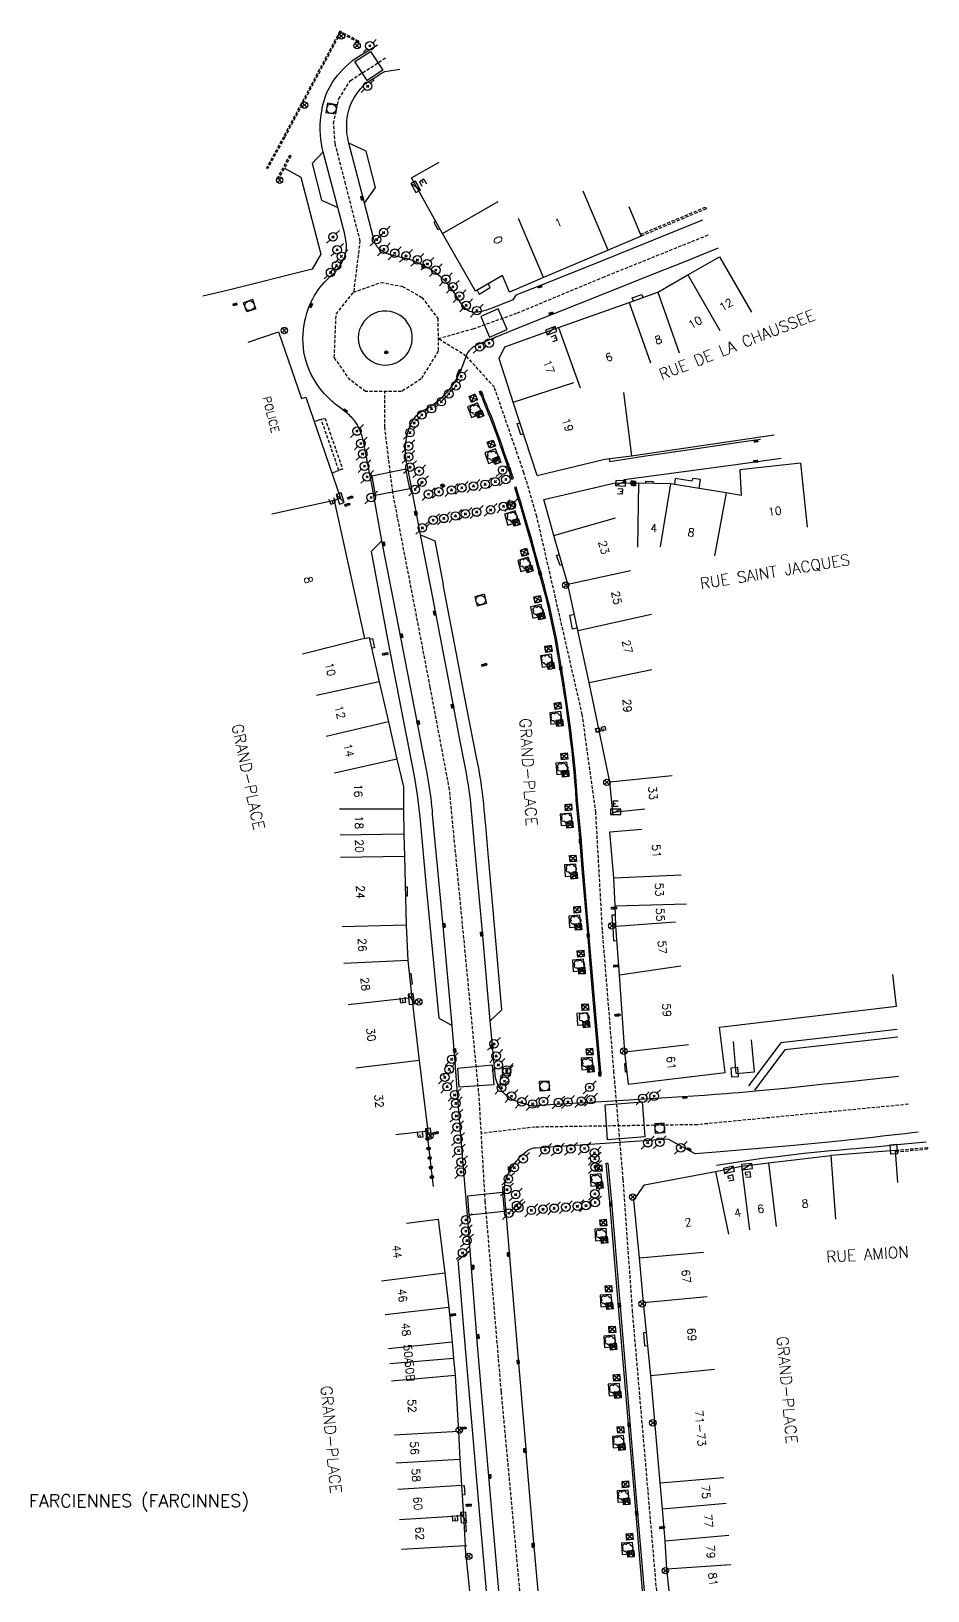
# Model space of a CAD drawing. Header units: millimetres. Extents: x 163014 to 164000, y 124000 to 125000.
# Drawn here: x 163014.4 to 163154.5, y 124000 to 124243.6 of the extents above; entities that cross this region are included whole.
import ezdxf
from ezdxf.enums import TextEntityAlignment as Align

# ---------------------------------------------------------------- set-up
doc = ezdxf.new("R2010")
doc.units = ezdxf.units.MM
doc.linetypes.add('DASHED', pattern=[0.75, 0.5, -0.25])
doc.layers.get('0').update_dxf_attribs({"linetype": 'CONTINUOUS'})
for name, color, linetype in [('W0001', 6, 'DASHED'), ('W0006', 2, 'CONTINUOUS'), ('W0008', 7, 'CONTINUOUS'), ('W0014', 7, 'CONTINUOUS'), ('W0015', 2, 'CONTINUOUS'), ('W0020', 2, 'CONTINUOUS'), ('W0100', 7, 'CONTINUOUS'), ('W0103', 1, 'CONTINUOUS'), ('W0105', 7, 'CONTINUOUS'), ('W0112', 1, 'DASHED'), ('W0300', 7, 'CONTINUOUS'), ('W0322', 7, 'CONTINUOUS'), ('W0400', 7, 'CONTINUOUS'), ('W0412', 7, 'CONTINUOUS'), ('W0420', 7, 'CONTINUOUS'), ('W0424', 7, 'CONTINUOUS'), ('W0425', 7, 'CONTINUOUS'), ('W0430', 7, 'CONTINUOUS'), ('W0432', 7, 'CONTINUOUS'), ('W0439', 7, 'CONTINUOUS'), ('W0469', 7, 'CONTINUOUS'), ('W0473', 7, 'CONTINUOUS'), ('W0492', 7, 'CONTINUOUS'), ('W0856', 7, 'CONTINUOUS'), ('W0980', 7, 'CONTINUOUS'), ('W0989', 7, 'CONTINUOUS'), ('W0991', 7, 'CONTINUOUS'), ('W1102', 7, 'CONTINUOUS'), ('W1471', 7, 'CONTINUOUS')]:
    doc.layers.add(name, color=color, linetype=linetype)
doc.styles.get("Standard").update_dxf_attribs({"font": 'romans.shx', "width": 0.85})

# ---------------------------------------------------------------- blocks, each defined once
blk = doc.blocks.new('T400')
for p, q in [((-0.15, 0.3), (0.15, 0.3)), ((-0.15, -0.25), (-0.15, 0.3)), ((-0.15, 0.15), (0.15, 0.15)), ((-0.15, 0), (0.15, 0)), ((0.15, 0.3), (0.15, -0.25)), ((-0.15, -0.15), (0.15, -0.15)), ((-0.15, -0.25), (-0.15, -0.3)), ((-0.15, -0.3), (0.15, -0.3)), ((0.15, -0.3), (0.15, -0.25))]:
    blk.add_line(p, q)
blk = doc.blocks.new('T300')
for p, q in [((-0.8, 0.51), (-0.86, 0.34)), ((-0.86, 0.34), (-0.86, 0.17)), ((-0.86, 0.17), (-0.74, 0.06)), ((-0.69, 0.63), (-0.8, 0.51)), ((-0.8, -0.06), (-0.74, 0.06)), ((-0.74, 0.06), (-0.69, 0.11)), ((-0.57, 0.69), (-0.69, 0.63)), ((-0.46, 0.69), (-0.57, 0.69)), ((-0.29, 0.63), (-0.46, 0.69)), ((-0.29, 0.63), (-0.17, 0.74)), ((-0.23, 0.57), (-0.29, 0.63)), ((-0.17, 0.74), (-0.06, 0.8)), ((-0.06, 0.8), (0.06, 0.8)), ((0.06, 0.8), (0.23, 0.74)), ((0.23, 0.74), (0.34, 0.63)), ((0.34, 0.63), (0.4, 0.51)), ((0.46, 0.46), (0.34, 0.46)), ((0.4, 0.51), (0.4, 0.46)), ((0.57, 0.4), (0.46, 0.46)), ((0.57, 0.4), (0.69, 0.29)), ((0.69, 0.29), (0.74, 0.17)), ((0.74, 0.06), (0.69, -0.17)), ((0.74, 0.17), (0.74, 0.06)), ((-0.8, -0.17), (-0.8, -0.06)), ((-0.8, -0.23), (-0.8, -0.17)), ((-0.74, -0.34), (-0.8, -0.23)), ((-0.69, -0.4), (-0.74, -0.34)), ((-0.51, -0.46), (-0.69, -0.4)), ((-0.4, -0.46), (-0.51, -0.46)), ((-0.4, -0.46), (-0.34, -0.46)), ((-0.34, -0.46), (-0.34, -0.4)), ((-0.34, -0.51), (-0.34, -0.46)), ((-0.29, -0.63), (-0.34, -0.51)), ((-0.17, -0.74), (-0.29, -0.63)), ((-0.06, -0.8), (-0.17, -0.74)), ((0.06, -0.8), (-0.06, -0.8)), ((0.17, -0.74), (0.06, -0.8)), ((0.23, -0.69), (0.17, -0.74)), ((0.29, -0.46), (0.23, -0.46)), ((0.29, -0.63), (0.23, -0.69)), ((0.46, -0.4), (0.29, -0.46)), ((0.34, -0.51), (0.29, -0.63)), ((0.34, -0.51), (0.34, -0.46)), ((0.57, -0.34), (0.46, -0.4)), ((0.63, -0.29), (0.57, -0.34)), ((0.69, -0.17), (0.63, -0.29))]:
    blk.add_line(p, q)
blk = doc.blocks.new('T473')
for p, q in [((-0.166667, 0.166667), (0.166667, -0.166667)), ((-0.166667, -0.166667), (0.166667, 0.166667)), ((0.500001, 0.500001), (1.000002, 1.000002)), ((-1.000002, -1.000002), (-0.500001, -0.500001))]:
    blk.add_line(p, q)
blk.add_ellipse((0, 0), major_axis=(0.471405, 0.471405), ratio=1, start_param=5.4977871438, end_param=11.780972451)
blk = doc.blocks.new('T430')
at = {"flags": 128}
for points in [[(0.8, 0.8), (-0.8, 0.8)], [(-0.8, 0.8), (-0.8, 0)], [(0.8, 0.8), (-0.8, 0)], [(-0.8, 0), (0.8, 0)], [(-0.4, 2.1), (0.4, 2.1)], [(-0.4, 2.1), (-0.4, 1.3)], [(-0.4, 1.7), (0, 1.7)], [(-0.4, 1.3), (0.4, 1.3)], [(0.8, 0), (0.8, 0.8)]]:
    blk.add_lwpolyline(points, dxfattribs=at)
blk = doc.blocks.new('T420')
for p, q in [((0.75, 0.75), (-0.75, 0.75)), ((-0.75, 0.75), (-0.75, -0.75)), ((0.75, 0.75), (0.75, -0.75)), ((0.75, -0.75), (-0.75, -0.75))]:
    blk.add_line(p, q)
blk.add_ellipse((0, 0), major_axis=(-0.53, 0.53), ratio=1, start_param=3.926991, end_param=10.210176)
blk = doc.blocks.new('T469')
at = {"color": 0, "linetype": 'Continuous', "flags": 128}
for points in [[(-0.35, 0.35), (0.35, -0.35)], [(-0.35, -0.35), (0.35, 0.35)]]:
    blk.add_lwpolyline(points, dxfattribs=at)
at = {"color": 0, "linetype": 'Continuous'}
blk.add_circle((0, 0), 0.5, dxfattribs=at)
blk = doc.blocks.new('T425')
for p, q in [((-0.15, 0.6), (0.15, 0.6)), ((-0.15, 0.6), (-0.15, 0.3)), ((-0.15, 0.3), (0.15, 0.3)), ((-0.15, 0.15), (0.15, 0.15)), ((-0.15, -0.15), (-0.15, 0.15)), ((0, 0.45), (0.15, 0.45)), ((0.15, 0.45), (0.15, 0.3)), ((0.15, 0.15), (0.15, -0.15)), ((0.15, -0.15), (-0.15, -0.15))]:
    blk.add_line(p, q)
blk.add_ellipse((0, 0), major_axis=(-0.106, 0.106), ratio=1, start_param=3.926991, end_param=10.210176)
blk = doc.blocks.new('T412')
for p, q in [((-0.3, 1.2), (0.3, 1.2)), ((-0.3, 1.2), (-0.3, 0.6)), ((-0.3, 0.6), (0.3, 0.6)), ((-0.3, 0.3), (0.3, 0.3)), ((-0.3, -0.3), (-0.3, 0.3)), ((0, 0.9), (0.3, 0.9)), ((0.3, 0.9), (0.3, 0.6)), ((0.3, 0.3), (0.3, -0.3)), ((0.3, -0.3), (-0.3, -0.3))]:
    blk.add_line(p, q)
blk.add_ellipse((0, 0), major_axis=(0.212, 0.212), ratio=1, start_param=5.497787, end_param=11.780972)
blk = doc.blocks.new('T424')
for p, q in [((-0.15, 0.61), (0.15, 0.61)), ((-0.15, 0.31), (-0.15, 0.61)), ((0, 0.46), (-0.15, 0.46)), ((0.15, 0.31), (-0.15, 0.31)), ((-0.15, 0.16), (0.15, 0.16)), ((-0.15, -0.14), (-0.15, 0.16)), ((0.15, 0.16), (0.15, -0.14)), ((0.15, -0.14), (-0.15, -0.14))]:
    blk.add_line(p, q)
blk.add_ellipse((0, 0.01), major_axis=(-0.106, 0.106), ratio=1, start_param=3.926991, end_param=10.210176)
blk = doc.blocks.new('t432')
at = {"flags": 128}
for points in [[(0.8, 0.8), (-0.8, 0.8)], [(-0.8, 0.8), (-0.8, 0)], [(0.8, 0.8), (-0.8, 0)], [(-0.8, 0), (0.8, 0)], [(-0.4, 2.1), (-0.4, 1.3)], [(-0.4, 1.3), (0.4, 1.3)], [(-0.39, 2.1), (0.41, 2.1)], [(0, 1.7), (0.4, 1.7)], [(0.4, 1.3), (0.4, 1.7)], [(0.8, 0), (0.8, 0.8)]]:
    blk.add_lwpolyline(points, dxfattribs=at)
blk = doc.blocks.new('T492')
for p, q in [((0, 0), (0, 1)), ((0, 1), (1, 1)), ((1, 1), (1, 0)), ((1, 0), (0, 0))]:
    blk.add_line(p, q)
at = {"flags": 128}
for points in [[(0.85, 0.15), (0.15, 0.85)], [(0.15, 0.15), (0.85, 0.85)]]:
    blk.add_lwpolyline(points, dxfattribs=at)
blk.add_ellipse((0.5, 0.5), major_axis=(-0.354, 0.354), ratio=1, start_param=3.926991, end_param=10.210176)
blk = doc.blocks.new('T1471')
at = {"color": 0, "linetype": 'Continuous', "flags": 128}
blk.add_lwpolyline([(-0.75, -0.5), (-0.75, 0.5), (0.75, 0.5), (0.75, -0.5), (-0.75, -0.5)], dxfattribs=at)
blk = doc.blocks.new('T856')
for p, q in [((-0.125, 0), (0.125, 0)), ((0, 0.125), (0, -0.125))]:
    blk.add_line(p, q)
blk.add_ellipse((0, 0), major_axis=(-0.177, 0.177), ratio=1, start_param=3.9269908, end_param=10.2101761)
blk = doc.blocks.new('t322o')
at = {"color": 0, "linetype": 'Continuous'}
for radius in [0.25, 0.15]:
    blk.add_circle((0, 0), radius, dxfattribs=at)

msp = doc.modelspace()

# ---------------------------------------------------------------- linework, layer by layer
at = {"layer": 'W0001'}
for points in [[(163064.71, 124202.82), (163069.02, 124204.37), (163072.37, 124203.75), (163075.42, 124202.03), (163077.9, 124198.74), (163077.98, 124193.65), (163075.29, 124189.31), (163072.22, 124187.31), (163066.62, 124187.34), (163064.19, 124189.13), (163061.72, 124192.64), (163062.02, 124199.43), (163064.81, 124202.95), (163065.78, 124210.83), (163063.49, 124219.76), (163061.86, 124226.06), (163061.62, 124229.18), (163062.43, 124233.06), (163064.27, 124235.92), (163069.88, 124239.53)], [(163077.95, 124195.59), (163083.45, 124197.13), (163090.34, 124199.6), (163103.7, 124205.16), (163120.19, 124211.8)], [(163112.11, 124000), (163108.35, 124043.55), (163106.88, 124064.26), (163105.44, 124080.93), (163103.63, 124103.23), (163102.6, 124121.57), (163100.49, 124136.85), (163093.39, 124167.79), (163091.36, 124174.63), (163086.74, 124188), (163082.35, 124192.87), (163077.95, 124195.59)], [(163090.73, 124000), (163087.83, 124031.18), (163085.32, 124060.8), (163084.36, 124077.27), (163079.73, 124125.16), (163076.72, 124141.16), (163070.86, 124171.62), (163069.61, 124181.76), (163069.64, 124187.32)], [(163151.44, 124075.99), (163118.48, 124072.81), (163093.08, 124072.43), (163084.7, 124071.44)]]:
    msp.add_lwpolyline(points, dxfattribs=at)
at = {"layer": 'W0006'}
for points in [[(163059.99, 124224.74), (163058.28, 124222.94), (163059.72, 124217.23), (163062.28, 124216.05)], [(163066.44, 124216.75), (163068.19, 124219.19), (163066.71, 124224.89), (163064.02, 124226.13)], [(163069.18, 124163.98), (163067.5, 124162.33), (163070.18, 124147.79), (163074.23, 124127.26), (163074.69, 124124.31), (163075.07, 124120.91), (163076.1, 124109.98), (163078.08, 124089.46), (163080.16, 124088.31)], [(163075.19, 124164.94), (163077.43, 124163.98), (163078.74, 124157.17)], [(163087.93, 124090.73), (163087.35, 124097.37), (163086.52, 124106.95), (163085.84, 124114.55), (163085.4, 124119.53), (163085.33, 124120.35), (163085.25, 124121.17), (163085.17, 124121.99), (163085.09, 124122.81), (163085.03, 124123.44), (163084.96, 124124.06), (163084.89, 124124.69), (163084.81, 124125.31), (163084.75, 124125.75), (163084.69, 124126.2), (163084.62, 124126.64), (163084.55, 124127.09), (163084.42, 124127.79), (163084.29, 124128.49), (163084.14, 124129.19), (163083.98, 124129.89), (163082.4, 124138.14), (163080.79, 124146.64), (163078.74, 124157.17)], [(163087.93, 124090.73), (163086.08, 124089.01)], [(163149.81, 124086.5), (163132.12, 124084.52), (163127.38, 124078.18)], [(163154.24, 124070.09), (163149.14, 124069.59), (163147.69, 124069.45), (163146.23, 124069.31), (163144.77, 124069.18), (163143.31, 124069.05), (163142.32, 124068.97), (163141.33, 124068.88), (163140.34, 124068.79), (163139.35, 124068.71), (163137.25, 124068.51), (163135.17, 124068.29), (163133.08, 124068.06), (163130.99, 124067.81), (163128.6, 124067.5), (163126.22, 124067.17), (163123.84, 124066.82), (163121.46, 124066.44)], [(163085.5, 124000), (163084.46, 124011.8), (163082.19, 124038.45), (163081.09, 124051.71), (163082.95, 124053.17)]]:
    msp.add_lwpolyline(points, dxfattribs=at)
at = {"layer": 'W0008'}
for points in [[(163087.46, 124000), (163085.82, 124018.48), (163084.13, 124038.39), (163082.95, 124053.17), (163082.5, 124059.3), (163081.98, 124065.44), (163081.98, 124065.44), (163081.2, 124074.97), (163080.49, 124083.9), (163080.16, 124088.31), (163078.78, 124103.29), (163077.85, 124113.18), (163077.1, 124121.28), (163077.05, 124121.91), (163076.99, 124122.54), (163076.92, 124123.17), (163076.85, 124123.8), (163076.72, 124124.79), (163076.58, 124125.78), (163076.42, 124126.76), (163076.26, 124127.74), (163074.94, 124134.42), (163071.45, 124152.37), (163069.18, 124163.98), (163067.62, 124172.54), (163066.59, 124177.84), (163066.53, 124178.26), (163066.46, 124178.67), (163066.37, 124179.08), (163066.28, 124179.49), (163066.18, 124179.92), (163066.06, 124180.34), (163065.92, 124180.75), (163065.77, 124181.17), (163065.62, 124181.51), (163065.46, 124181.84), (163065.28, 124182.17), (163065.08, 124182.49), (163064.93, 124182.69), (163064.78, 124182.88), (163064.62, 124183.08), (163064.45, 124183.26), (163064.28, 124183.45), (163064.1, 124183.63), (163063.92, 124183.8), (163063.74, 124183.97), (163062.34, 124185.02), (163062.08, 124185.22), (163061.83, 124185.42), (163061.58, 124185.62), (163061.33, 124185.83), (163060.71, 124186.42), (163060.12, 124187.04), (163059.57, 124187.7), (163059.06, 124188.4), (163058.57, 124189.18), (163058.13, 124189.99), (163057.75, 124190.83), (163057.44, 124191.69), (163057.18, 124192.58), (163056.99, 124193.48), (163056.9, 124194.18), (163056.84, 124194.89), (163056.83, 124195.6), (163056.85, 124196.31), (163056.91, 124197.02), (163057.01, 124197.72), (163057.13, 124198.35), (163057.27, 124198.96), (163057.44, 124199.57), (163057.64, 124200.17), (163057.87, 124200.76), (163058.13, 124201.34), (163058.37, 124201.83), (163058.64, 124202.31), (163058.93, 124202.78), (163059.23, 124203.23), (163059.52, 124203.61), (163059.82, 124203.98), (163060.13, 124204.34), (163060.46, 124204.69), (163061.07, 124205.3), (163061.31, 124205.48), (163061.54, 124205.67), (163061.75, 124205.88), (163061.96, 124206.09), (163062.09, 124206.26), (163062.23, 124206.42), (163062.35, 124206.59), (163062.48, 124206.76), (163062.65, 124207.02), (163062.81, 124207.28), (163062.96, 124207.55), (163063.09, 124207.83), (163063.23, 124208.13), (163063.35, 124208.44), (163063.45, 124208.75), (163063.54, 124209.07), (163063.59, 124209.38), (163063.63, 124209.69), (163063.64, 124210), (163063.64, 124210.31), (163063.35, 124211.92), (163062.28, 124216.05), (163059.99, 124224.74), (163059.83, 124225.4), (163059.71, 124226.06), (163059.62, 124226.73), (163059.56, 124227.41), (163059.53, 124228.17), (163059.54, 124228.94), (163059.59, 124229.71), (163059.68, 124230.48), (163059.77, 124231.19), (163059.91, 124231.9), (163060.08, 124232.6), (163060.28, 124233.29), (163060.52, 124233.91), (163060.8, 124234.51), (163061.11, 124235.1), (163061.46, 124235.66), (163061.82, 124236.18), (163062.21, 124236.69), (163062.62, 124237.17), (163063.06, 124237.64), (163063.54, 124238.12), (163064.04, 124238.57), (163064.57, 124239.01), (163065.11, 124239.42), (163068.46, 124241.49)], [(163119.28, 124214.11), (163102.19, 124207.17), (163093.94, 124203.89), (163090.11, 124202.39), (163089.61, 124201.66), (163086.39, 124200.36), (163086.03, 124200.23), (163085.66, 124200.11), (163085.3, 124200), (163084.92, 124199.9), (163084.67, 124199.83), (163084.42, 124199.77), (163084.17, 124199.73), (163083.91, 124199.7), (163083.64, 124199.69), (163083.38, 124199.71), (163083.12, 124199.77), (163082.87, 124199.85), (163082.72, 124199.92), (163082.58, 124200), (163082.45, 124200.1), (163082.32, 124200.2), (163082.2, 124200.32), (163082.08, 124200.44), (163081.96, 124200.57), (163081.86, 124200.71), (163081.72, 124200.87), (163081.59, 124201.04), (163081.46, 124201.22), (163081.33, 124201.39), (163080.45, 124202.77), (163080.24, 124203.08), (163080.02, 124203.39), (163079.8, 124203.69), (163079.56, 124203.99), (163079.26, 124204.34), (163078.94, 124204.68), (163078.61, 124205), (163078.27, 124205.31), (163077.83, 124205.66), (163077.38, 124205.99), (163076.92, 124206.3), (163076.44, 124206.59), (163075.69, 124207.01), (163074.91, 124207.39), (163074.11, 124207.73), (163073.3, 124208.01), (163072.64, 124208.16), (163071.98, 124208.3), (163071.32, 124208.46), (163070.66, 124208.61), (163070.29, 124208.74), (163069.94, 124208.88), (163069.59, 124209.05), (163069.25, 124209.23), (163069.09, 124209.33), (163068.93, 124209.45), (163068.78, 124209.57), (163068.64, 124209.7), (163068.56, 124209.77), (163068.49, 124209.85), (163068.42, 124209.94), (163068.36, 124210.02), (163068.3, 124210.12), (163068.24, 124210.22), (163068.19, 124210.32), (163068.15, 124210.43), (163068.12, 124210.52), (163068.08, 124210.61), (163068.06, 124210.71), (163068.03, 124210.8), (163068, 124210.88), (163067.98, 124210.96), (163067.95, 124211.04), (163067.93, 124211.12), (163066.44, 124216.75), (163065.1, 124221.97), (163064.02, 124226.13), (163063.92, 124226.56), (163063.83, 124226.99), (163063.76, 124227.43), (163063.71, 124227.86), (163063.67, 124228.42), (163063.67, 124228.98), (163063.7, 124229.54), (163063.76, 124230.09), (163063.85, 124230.67), (163063.98, 124231.25), (163064.15, 124231.81), (163064.36, 124232.36), (163064.61, 124232.84), (163064.88, 124233.3), (163065.19, 124233.75), (163065.51, 124234.18), (163065.69, 124234.42), (163065.87, 124234.65), (163066.06, 124234.88), (163066.26, 124235.09), (163066.62, 124235.42), (163067.01, 124235.72), (163067.42, 124235.98), (163067.85, 124236.21), (163068.97, 124236.97), (163069.63, 124237.3), (163071.97, 124237.67)], [(163149.89, 124080.34), (163147.01, 124080.03), (163144.14, 124079.72), (163141.26, 124079.42), (163138.38, 124079.12), (163135.55, 124078.81), (163132.72, 124078.52), (163129.89, 124078.24), (163127.05, 124077.97), (163126.03, 124077.88), (163125.01, 124077.8), (163123.99, 124077.72), (163122.97, 124077.64), (163121.27, 124077.51), (163119.56, 124077.39), (163117.85, 124077.27), (163116.14, 124077.15), (163105.24, 124076.48), (163093.66, 124075.78), (163093.41, 124075.73), (163093.16, 124075.7), (163092.9, 124075.7), (163092.65, 124075.72), (163092.45, 124075.77), (163092.25, 124075.82), (163092.05, 124075.89), (163091.86, 124075.95), (163091.49, 124076.04), (163091.13, 124076.14), (163090.77, 124076.24), (163090.41, 124076.36), (163089.87, 124076.58), (163089.36, 124076.86), (163088.88, 124077.18), (163088.42, 124077.54), (163088.12, 124077.85), (163087.84, 124078.18), (163087.59, 124078.53), (163087.37, 124078.9), (163087.23, 124079.19), (163087.11, 124079.5), (163087.01, 124079.81), (163086.93, 124080.12), (163086.08, 124089.01), (163084.88, 124102.89), (163083.94, 124113.07), (163083.23, 124121.26), (163083.13, 124122.41), (163083.01, 124123.55), (163082.86, 124124.7), (163082.7, 124125.84), (163082.57, 124126.63), (163082.43, 124127.42), (163082.28, 124128.21), (163082.12, 124129), (163081.36, 124132.98), (163079.72, 124141.58), (163076.85, 124156.49), (163075.19, 124164.94), (163074.59, 124168.27), (163073.16, 124175.6), (163073.08, 124175.98), (163073.01, 124176.36), (163072.95, 124176.75), (163072.91, 124177.13), (163072.87, 124177.56), (163072.85, 124177.99), (163072.85, 124178.43), (163072.87, 124178.86), (163072.91, 124179.31), (163072.96, 124179.76), (163073.04, 124180.21), (163073.14, 124180.65), (163073.26, 124181.11), (163073.41, 124181.57), (163073.59, 124182.01), (163073.8, 124182.44), (163073.9, 124182.62), (163074, 124182.79), (163074.11, 124182.96), (163074.22, 124183.12), (163074.38, 124183.32), (163074.54, 124183.51), (163074.71, 124183.69), (163074.89, 124183.86), (163075.11, 124184.03), (163075.33, 124184.2), (163075.56, 124184.34), (163075.8, 124184.48), (163076.68, 124184.95), (163076.92, 124185.12), (163077.16, 124185.29), (163077.39, 124185.47), (163077.63, 124185.65), (163077.89, 124185.84), (163078.15, 124186.05), (163078.4, 124186.26), (163078.65, 124186.47), (163079.02, 124186.84), (163079.38, 124187.22), (163079.72, 124187.62), (163080.03, 124188.04), (163080.39, 124188.57), (163080.72, 124189.11), (163081.02, 124189.67), (163081.3, 124190.24), (163081.46, 124190.57), (163081.61, 124190.9), (163081.75, 124191.24), (163081.89, 124191.57), (163082.22, 124192.54), (163082.28, 124192.71), (163082.35, 124192.87), (163082.43, 124193.04), (163082.51, 124193.2), (163082.62, 124193.38), (163082.73, 124193.56), (163082.86, 124193.73), (163083, 124193.9), (163083.18, 124194.07), (163083.37, 124194.23), (163083.58, 124194.37), (163083.79, 124194.5), (163083.99, 124194.61), (163084.2, 124194.72), (163084.41, 124194.81), (163084.63, 124194.88), (163091.25, 124197.61), (163096.09, 124199.51), (163103.69, 124202.53), (163110.33, 124205.21), (163116.4, 124207.59), (163121.78, 124209.77)], [(163104.69, 124176.76), (163104.79, 124176.42), (163110.05, 124177.21), (163118.38, 124178.44), (163125.01, 124179.4), (163128.32, 124179.86)], [(163131.55, 124176.87), (163124.5, 124175.87), (163110.52, 124174.02), (163106.98, 124173.51), (163107.01, 124173.07)], [(163153, 124071.64), (163151.96, 124071.52), (163150.93, 124071.4), (163149.89, 124071.28), (163148.86, 124071.17), (163147.39, 124071), (163145.91, 124070.83), (163144.44, 124070.67), (163142.97, 124070.51), (163141.98, 124070.4), (163141, 124070.3), (163140.01, 124070.19), (163139.03, 124070.09), (163132.96, 124069.51), (163121.43, 124068.5), (163118.12, 124068.28), (163113.91, 124070.56), (163110.21, 124070.29), (163093.16, 124069.16), (163092.9, 124069.13), (163092.65, 124069.08), (163092.41, 124069), (163092.17, 124068.89), (163092.04, 124068.81), (163091.91, 124068.72), (163091.79, 124068.63), (163091.66, 124068.53), (163091.13, 124068.09), (163090.63, 124067.62), (163090.17, 124067.11), (163089.74, 124066.56), (163089.39, 124066.05), (163089.07, 124065.52), (163088.8, 124064.97), (163088.57, 124064.39), (163088.48, 124064.14), (163088.41, 124063.88), (163088.35, 124063.62), (163088.31, 124063.36), (163088.27, 124063.09), (163088.26, 124062.82), (163088.25, 124062.55), (163088.26, 124062.28), (163089.13, 124052.19), (163091.06, 124029.47), (163091.7, 124021.54)], [(163109.91, 124000), (163108.62, 124015.1), (163106.56, 124039.44), (163106.11, 124044.99), (163105.37, 124053.77), (163104.8, 124060.74), (163104.24, 124066.78), (163104.49, 124066.81)], [(163104.49, 124066.81), (163105.04, 124060.76), (163105.62, 124053.79), (163106.36, 124045.01), (163106.81, 124039.46), (163108.87, 124015.12), (163110.16, 124000)], [(163093.57, 124000), (163092.95, 124006.94), (163091.7, 124021.54)]]:
    msp.add_lwpolyline(points, dxfattribs=at)
for points in [[(163089.71, 124173.74), (163089.26, 124175.06), (163088.81, 124176.37), (163088.35, 124177.69), (163087.89, 124179.01), (163087.5, 124180.12), (163087.1, 124181.22), (163086.69, 124182.32), (163086.27, 124183.42), (163086.03, 124184), (163085.78, 124184.59), (163085.55, 124185.17), (163085.31, 124185.76), (163085.21, 124186.03), (163085.12, 124186.31), (163085.02, 124186.58), (163084.93, 124186.86), (163084.7, 124186.78), (163084.79, 124186.5), (163084.88, 124186.22), (163084.98, 124185.95), (163085.08, 124185.67), (163085.31, 124185.08), (163085.55, 124184.49), (163085.8, 124183.91), (163086.04, 124183.33), (163086.46, 124182.24), (163086.86, 124181.14), (163087.26, 124180.03), (163087.65, 124178.92), (163088.11, 124177.61), (163088.57, 124176.29), (163089.03, 124174.98), (163089.47, 124173.66)], [(163103.36, 124081.07), (163102.58, 124090), (163101.98, 124097.29), (163101.53, 124102.73), (163100.68, 124112.8), (163100.25, 124118.25), (163099.75, 124123.46), (163099.65, 124124.95), (163099.54, 124126.44), (163099.41, 124127.92), (163099.27, 124129.41), (163099.08, 124131.23), (163098.86, 124133.05), (163098.63, 124134.87), (163098.39, 124136.68), (163098.13, 124138.46), (163097.87, 124140.24), (163097.59, 124142.02), (163097.29, 124143.8), (163096.88, 124146.28), (163096.43, 124148.75), (163095.93, 124151.21), (163095.4, 124153.66), (163095.01, 124155.19), (163094.61, 124156.71), (163094.2, 124158.24), (163093.78, 124159.75), (163093.13, 124162.14), (163092.47, 124164.52), (163091.79, 124166.9), (163091.1, 124169.27), (163090.86, 124170.05), (163090.62, 124170.83), (163090.38, 124171.61), (163090.14, 124172.38), (163089.9, 124172.31), (163090.14, 124171.53), (163090.38, 124170.75), (163090.62, 124169.97), (163090.86, 124169.2), (163091.55, 124166.83), (163092.23, 124164.45), (163092.89, 124162.07), (163093.53, 124159.69), (163093.96, 124158.17), (163094.37, 124156.65), (163094.77, 124155.13), (163095.16, 124153.6), (163095.69, 124151.16), (163096.18, 124148.7), (163096.63, 124146.23), (163097.05, 124143.76), (163097.34, 124141.98), (163097.62, 124140.21), (163097.89, 124138.43), (163098.14, 124136.65), (163098.39, 124134.83), (163098.61, 124133.02), (163098.83, 124131.2), (163099.02, 124129.38), (163099.16, 124127.9), (163099.29, 124126.42), (163099.4, 124124.93), (163099.5, 124123.44), (163100, 124118.23), (163100.43, 124112.78), (163101.29, 124102.71), (163101.73, 124097.27), (163102.33, 124089.98), (163103.11, 124081.05)]]:
    msp.add_lwpolyline(points, close=True, dxfattribs=at)
at = {"layer": 'W0014'}
for points in [[(163053.96, 124222.22), (163056.51, 124220.83), (163059.63, 124208.76), (163058.27, 124206.42), (163044.99, 124203.13), (163041.18, 124202.2)], [(163149.68, 124087.66), (163131.49, 124085.61), (163126.45, 124078.88)]]:
    msp.add_lwpolyline(points, dxfattribs=at)
for points in [[(163084.13, 124185.58), (163082.53, 124184.91), (163083.19, 124183.25), (163084.83, 124183.94)], [(163086.9, 124178.36), (163085.26, 124177.77), (163085.85, 124176.08), (163087.52, 124176.69)], [(163090, 124168.7), (163088.33, 124168.18), (163088.84, 124166.47), (163090.54, 124167.01)], [(163092.05, 124161.43), (163090.39, 124160.92), (163090.9, 124159.21), (163092.59, 124159.74)], [(163094.06, 124154.06), (163092.37, 124153.67), (163092.74, 124151.93), (163094.47, 124152.33)], [(163095.68, 124146.28), (163093.96, 124146.03), (163094.19, 124144.26), (163095.95, 124144.52)], [(163097.13, 124137.35), (163095.4, 124137.15), (163095.59, 124135.37), (163097.35, 124135.59)], [(163098.09, 124129.44), (163096.36, 124129.3), (163096.49, 124127.52), (163098.26, 124127.68)], [(163098.76, 124121.47), (163097.03, 124121.33), (163097.16, 124119.55), (163098.93, 124119.71)], [(163099.45, 124113.5), (163097.71, 124113.37), (163097.82, 124111.59), (163099.6, 124111.73)], [(163100.11, 124105.51), (163098.38, 124105.38), (163098.49, 124103.6), (163100.26, 124103.74)], [(163100.67, 124098.64), (163098.94, 124098.51), (163099.05, 124096.73), (163100.82, 124096.87)], [(163101.37, 124090.27), (163099.64, 124090.15), (163099.75, 124088.36), (163101.52, 124088.5)], [(163102.05, 124083.31), (163100.31, 124083.18), (163100.42, 124081.4), (163102.19, 124081.54)], [(163103.45, 124065.12), (163101.72, 124064.99), (163101.83, 124063.21), (163103.6, 124063.35)], [(163104.2, 124056.59), (163102.46, 124056.47), (163102.57, 124054.68), (163104.34, 124054.82)], [(163105.02, 124046.28), (163103.28, 124046.16), (163103.39, 124044.37), (163105.16, 124044.51)], [(163105.59, 124039.93), (163103.86, 124039.8), (163103.97, 124038.02), (163105.74, 124038.16)], [(163106.28, 124032.39), (163104.55, 124032.26), (163104.66, 124030.48), (163106.43, 124030.62)], [(163106.91, 124024.25), (163105.18, 124024.12), (163105.29, 124022.34), (163107.06, 124022.48)], [(163107.66, 124015.74), (163105.92, 124015.61), (163106.03, 124013.83), (163107.8, 124013.97)], [(163108.32, 124007.56), (163106.59, 124007.43), (163106.7, 124005.65), (163108.47, 124005.79)]]:
    msp.add_lwpolyline(points, close=True, dxfattribs=at)
at = {"layer": 'W0015'}
msp.add_lwpolyline([(163071.39, 124191.83), (163071.75, 124192.01), (163072.09, 124192.22), (163072.4, 124192.46), (163072.7, 124192.73), (163072.96, 124193.03), (163073.2, 124193.35), (163073.48, 124193.83), (163073.7, 124194.35), (163073.84, 124194.89), (163073.91, 124195.44), (163073.91, 124196), (163073.83, 124196.56), (163073.68, 124197.1), (163073.46, 124197.61), (163073.18, 124198.08), (163072.84, 124198.51), (163072.45, 124198.89), (163072.01, 124199.21), (163071.54, 124199.48), (163071.03, 124199.68), (163070.5, 124199.82), (163069.96, 124199.89), (163069.27, 124199.87), (163068.59, 124199.75), (163067.94, 124199.52), (163067.34, 124199.18), (163066.8, 124198.75), (163066.33, 124198.24), (163065.96, 124197.65), (163065.69, 124197.02), (163065.53, 124196.38), (163065.47, 124195.72), (163065.52, 124195.07), (163065.67, 124194.43), (163065.91, 124193.81), (163066.25, 124193.25), (163066.67, 124192.74), (163067.17, 124192.31), (163067.62, 124192.01), (163068.1, 124191.78), (163068.61, 124191.61), (163069.14, 124191.5), (163069.68, 124191.46), (163070.22, 124191.49), (163070.75, 124191.59), (163071.26, 124191.76)], close=True, dxfattribs=at)
at = {"layer": 'W0020'}
for points in [[(163069.32, 124237.51), (163066.86, 124235.92), (163064.93, 124238.85), (163067.39, 124240.44)], [(163086, 124195.84), (163088.73, 124197), (163087.35, 124200.22), (163084.62, 124199.07)], [(163067.57, 124174.08), (163068.14, 124171.15), (163073.51, 124172.19), (163072.93, 124175.18)], [(163080.97, 124081.6), (163081.21, 124078.74), (163086.73, 124079.11), (163086.43, 124082.08)], [(163088.03, 124062.25), (163088.28, 124059.24), (163082.78, 124058.7), (163082.58, 124061.69)]]:
    msp.add_lwpolyline(points, close=True, dxfattribs=at)
msp.add_lwpolyline([(163110.3, 124070.91), (163104.4, 124070.44), (163104.08, 124075.92), (163109.84, 124076.36), (163110.28, 124070.91)], dxfattribs=at)
at = {"layer": 'W0100'}
for points in [[(163073.77, 124220.71), (163078.13, 124223.16)], [(163104.52, 124209.4), (163094.43, 124205.13), (163089.12, 124202.86), (163088, 124205.46), (163083.81, 124203.02), (163078.65, 124212.02), (163073.77, 124220.71)], [(163093.43, 124174.21), (163089.68, 124185.64), (163087.49, 124192.46), (163088.4, 124194.33), (163096.79, 124197.34), (163107.81, 124201.24), (163112.29, 124202.82), (163116.99, 124205.53), (163121.92, 124208.37)], [(163048.26, 124195.04), (163052.99, 124196.67), (163056.59, 124186.22), (163057.27, 124186.46), (163062.7, 124170.68)], [(163106.9, 124187.18), (163108.15, 124177.26)], [(163093.41, 124174.2), (163104.01, 124176.74), (163108.15, 124177.26)], [(163134.57, 124176.11), (163125.08, 124175.12), (163125.29, 124171.08), (163122.98, 124171.51), (163114.26, 124172.93), (163109.25, 124172.99)], [(163110.24, 124122.07), (163105.27, 124121.57), (163104.79, 124126.38), (163101.58, 124141.9), (163099.8, 124150.01), (163098.23, 124157.23), (163096.05, 124164.86), (163094.5, 124170.46), (163105.62, 124173.04), (163109.25, 124172.99)], [(163062.71, 124170.67), (163061.73, 124170.33), (163066.44, 124148.75), (163067.19, 124148.92), (163068.72, 124141.96), (163070.18, 124135.75), (163071.5, 124129.88), (163072.56, 124125.57), (163072.56, 124122.08), (163072.61, 124118.18), (163072.68, 124114.7), (163072.96, 124103.96), (163073.22, 124098.44), (163073.84, 124092.6), (163075.01, 124082.83), (163076.33, 124071.81)], [(163104.79, 124118.53), (163109.77, 124118.97)], [(163107.7, 124079.15), (163107.13, 124084.21), (163106.28, 124096.19), (163105.72, 124103.82), (163105.63, 124107.01), (163105.42, 124111.35), (163104.79, 124118.53)], [(163149.59, 124091.3), (163149, 124096.27)], [(163107.67, 124079.16), (163122.79, 124080.94), (163121.95, 124088.06), (163149.59, 124091.3)], [(163076.33, 124071.81), (163071.37, 124071.22)], [(163114.06, 124000), (163113.72, 124003.44), (163113.43, 124007.82), (163113, 124012.82), (163112.65, 124016.84), (163111.18, 124033.65), (163110.07, 124045.02), (163109.45, 124052), (163108.55, 124061.03), (163110.2, 124063.42), (163121.3, 124065.47), (163125.35, 124066.32), (163129.61, 124066.86), (163139.32, 124068.01)], [(163073.01, 124057.43), (163077.97, 124058.04), (163079.01, 124049.62), (163079.62, 124044.24), (163080.17, 124038.83), (163080.38, 124036.27), (163080.63, 124033.64), (163081.12, 124024.88), (163081.37, 124020.53), (163081.62, 124016.44), (163081.91, 124011.71), (163082.19, 124007.05), (163082.46, 124007.06)], [(163082.9, 124000), (163082.19, 124007.05)]]:
    msp.add_lwpolyline(points, dxfattribs=at)
at = {"layer": 'W0103'}
for points in [[(163107.75, 124216.21), (163109.71, 124211.61), (163104.52, 124209.4)], [(163108.15, 124177.26), (163130.46, 124180.57)], [(163149.82, 124063.76), (163149.45, 124068.75), (163139.32, 124068.01)]]:
    msp.add_lwpolyline(points, dxfattribs=at)
at = {"layer": 'W0105'}
for points in [[(163077.59, 124213.92), (163077.29, 124213.76), (163077.91, 124212.64), (163078.21, 124212.81)], [(163084.04, 124203.15), (163084.39, 124202.54), (163086.11, 124203.56), (163085.76, 124204.15)], [(163108.48, 124201.48), (163108.3, 124201.98), (163109.78, 124202.48), (163109.95, 124201.99)], [(163058.59, 124182.63), (163059.68, 124183.02)], [(163091.3, 124180.7), (163090.9, 124180.56), (163090.31, 124182.33), (163090.72, 124182.46)], [(163062.44, 124175), (163061.37, 124174.55)], [(163111.59, 124172.96), (163111.59, 124173.24), (163110.38, 124173.27), (163110.38, 124172.98)], [(163118.76, 124172.2), (163118.98, 124173.56), (163117.77, 124173.74), (163117.61, 124173.34), (163115.01, 124173.73), (163114.87, 124172.83)], [(163097.37, 124160.24), (163097.04, 124160.14), (163096.45, 124161.73), (163096.91, 124161.86)], [(163099.71, 124150.39), (163098.97, 124150.23), (163098.53, 124152.38), (163099.25, 124152.53)], [(163067.25, 124148.65), (163067.69, 124148.75), (163067.99, 124147.31), (163067.57, 124147.22)], [(163072.84, 124108.54), (163073.17, 124108.55), (163073.18, 124109.91), (163072.8, 124109.9)], [(163105.67, 124105.54), (163105.09, 124105.52), (163105.18, 124103.93), (163105.71, 124103.94)], [(163105.72, 124103.6), (163105.25, 124103.6), (163105.34, 124101.55), (163105.88, 124101.59)], [(163073.61, 124094.77), (163073.96, 124094.81), (163073.76, 124096.39), (163073.44, 124096.36)], [(163107.49, 124081.04), (163107.26, 124081.01), (163107.14, 124082.36), (163107.34, 124082.38)], [(163110.53, 124040.36), (163110.04, 124040.31), (163110.23, 124038.28), (163110.73, 124038.33)], [(163081.71, 124015), (163082.19, 124015.03), (163082.1, 124016.39), (163081.62, 124016.36)], [(163082.06, 124009.31), (163082.38, 124009.33), (163082.3, 124010.58), (163081.98, 124010.56)]]:
    msp.add_lwpolyline(points, dxfattribs=at)
at = {"layer": 'W0112'}
for points in [[(163065.56, 124242.03), (163062.59, 124243.61), (163053.8, 124227.13), (163051.13, 124222.24)], [(163065.56, 124242.03), (163065.47, 124241.85), (163062.67, 124243.34), (163053.98, 124227.04), (163051.31, 124222.14), (163051.13, 124222.24)]]:
    msp.add_lwpolyline(points, dxfattribs=at)
for points in [[(163052.81, 124220.57), (163054.76, 124224.23), (163054.94, 124224.13), (163052.98, 124220.47)], [(163119.85, 124215.86), (163109.71, 124211.61), (163109.59, 124211.89), (163119.73, 124216.13)], [(163059.68, 124183.02), (163060.27, 124183.16), (163063.02, 124175.19), (163062.44, 124175)], [(163154.47, 124069.21), (163149.45, 124068.75), (163149.47, 124068.55), (163154.49, 124069.02)]]:
    msp.add_lwpolyline(points, close=True, dxfattribs=at)
at = {"layer": 'W0322'}
msp.add_lwpolyline([(163076.17, 124071.61), (163077.16, 124063.13)], dxfattribs=at)
at = {"layer": 'W0439'}
for points in [[(163124.55, 124080.8), (163124.1, 124085.78)], [(163127.39, 124081.06), (163126.95, 124086.04)], [(163124.55, 124080.8), (163127.39, 124081.06)]]:
    msp.add_lwpolyline(points, dxfattribs=at)
at = {"layer": 'W1102'}
for points in [[(163078.65, 124212.02), (163087.33, 124216.99)], [(163104.52, 124209.4), (163100.62, 124218.61)], [(163094.43, 124205.13), (163090.53, 124214.34)], [(163121.92, 124208.37), (163126.91, 124199.71)], [(163116.99, 124205.53), (163121.99, 124196.87)], [(163112.29, 124202.82), (163115.61, 124193.38)], [(163107.81, 124201.24), (163111.15, 124191.82)], [(163096.79, 124197.34), (163100.17, 124187.92)], [(163089.68, 124185.64), (163099.18, 124188.76)], [(163134.57, 124176.11), (163135.62, 124166.16)], [(163109.25, 124172.99), (163109.13, 124162.99)], [(163114.26, 124172.93), (163112.65, 124163.07)], [(163061.73, 124170.33), (163051.96, 124168.19)], [(163122.98, 124171.51), (163121.16, 124161.68)], [(163096.05, 124164.86), (163105.66, 124167.61)], [(163098.23, 124157.23), (163108, 124159.35)], [(163099.8, 124150.01), (163111.29, 124152.54)], [(163066.44, 124148.75), (163056.75, 124146.28)], [(163101.58, 124141.9), (163111.37, 124143.92)], [(163068.72, 124141.96), (163058.95, 124139.82)], [(163070.18, 124135.75), (163060.45, 124133.44)], [(163071.5, 124129.88), (163061.74, 124127.69)], [(163104.79, 124126.38), (163114.52, 124127.35)], [(163072.56, 124122.08), (163062.56, 124122.07)], [(163072.61, 124118.18), (163062.62, 124118.04)], [(163072.68, 124114.7), (163062.68, 124114.52)], [(163105.42, 124111.35), (163115.96, 124111.86)], [(163105.63, 124107.01), (163116.77, 124107.32)], [(163105.72, 124103.82), (163115.05, 124104.5)], [(163072.96, 124103.96), (163062.97, 124103.69)], [(163073.22, 124098.44), (163063.23, 124097.98)], [(163106.28, 124096.19), (163115.89, 124097.6)], [(163073.84, 124092.6), (163063.9, 124091.53)], [(163107.13, 124084.21), (163117.07, 124085.33)], [(163075.01, 124082.83), (163065.08, 124081.64)], [(163139.32, 124068.01), (163140.04, 124058.03)], [(163121.3, 124065.47), (163123.35, 124055.69)], [(163125.35, 124066.32), (163126.6, 124056.4)], [(163129.61, 124066.86), (163130.79, 124056.93)], [(163109.45, 124052), (163119.41, 124052.89)], [(163079.01, 124049.62), (163069.09, 124048.39)], [(163110.07, 124045.02), (163120.02, 124045.99)], [(163079.62, 124044.24), (163069.68, 124043.12)], [(163080.17, 124038.83), (163070.22, 124037.82)], [(163080.38, 124036.27), (163070.42, 124035.44)], [(163111.18, 124033.65), (163121.14, 124034.63)], [(163080.63, 124033.64), (163070.67, 124032.73)], [(163081.12, 124024.88), (163071.13, 124024.32)], [(163081.37, 124020.53), (163071.39, 124019.95)], [(163112.65, 124016.84), (163122.62, 124017.68)], [(163081.62, 124016.44), (163071.64, 124015.83)], [(163113, 124012.82), (163122.96, 124013.69)], [(163081.91, 124011.71), (163071.93, 124011.09)], [(163082.19, 124007.05), (163072.21, 124006.45)], [(163113.43, 124007.82), (163123.39, 124008.68)], [(163113.72, 124003.44), (163123.69, 124004.1)]]:
    msp.add_lwpolyline(points, dxfattribs=at)

# ---------------------------------------------------------------- block references
at = {"layer": 'W0300'}
for p in [(163083.79, 124184.45), (163086.54, 124177.22), (163089.59, 124167.68), (163091.58, 124160.43), (163093.64, 124152.98), (163094.94, 124145.38), (163096.41, 124136.36), (163097.46, 124128.48), (163098.1, 124120.62), (163098.8, 124112.7), (163099.5, 124104.61), (163100.08, 124097.72), (163100.84, 124089.49), (163101.34, 124082.37), (163102.75, 124064.18), (163103.49, 124055.65), (163104.31, 124045.34), (163104.89, 124038.99), (163105.58, 124031.45), (163106.21, 124023.31), (163106.95, 124014.8), (163107.62, 124006.62)]:
    msp.add_blockref('T300', p, dxfattribs=at)
at = {"layer": 'W0322', "rotation": 276.6521319872163}
for p in [(163076.29, 124070.58), (163076.46, 124069.09), (163076.64, 124067.6), (163076.81, 124066.11), (163076.98, 124064.62)]:
    msp.add_blockref('t322o', p, dxfattribs=at)
at = {"layer": 'W0400'}
for p, rotation in [((163066.08, 124217.55), 14.43277386770521), ((163093.87, 124203.72), 112.978022367121), ((163046.23, 124200.93), 103.8693747633898), ((163058.08, 124200.79), 336.6400802105248), ((163095.61, 124199.51), 290.9296095136726), ((163081.31, 124190.49), 333.8939232982077), ((163084.65, 124187.1), 19.27648867337784), ((163063.46, 124184.34), 52.79138079828122), ((163127.6, 124179.6), 277.6430712291435), ((163089.12, 124175.11), 18.64498645336613), ((163127.6, 124176.43), 98.13606245071337), ((163074.47, 124168.31), 9.511361487513227), ((163069.43, 124163.54), 11.15495114977031), ((163093.89, 124158.94), 15.88634852523377), ((163077.42, 124152.74), 10.81029750541499), ((163072.22, 124149.16), 190.4480392175743), ((163097.11, 124144.12), 8.648371786737135), ((163080.2, 124138.19), 11.67341397280633), ((163074.85, 124135.61), 10.44448741791472), ((163078.86, 124103.94), 5.627636582769496), ((163084.75, 124102.59), 4.902932999087605), ((163101.41, 124102.32), 4.140414098061711), ((163086.38, 124084.99), 5.312463279061364), ((163080.54, 124084.37), 4.896312895646496), ((163116.5, 124077.05), 274.5573101529044), ((163117.14, 124068.95), 61.38935045509614), ((163104.94, 124060.43), 3.636718173206667), ((163106.27, 124044.61), 4.559072594126463), ((163084.19, 124039.71), 185.6501673144024), ((163090.46, 124035.74), 5.231805180209602), ((163107.81, 124025.97), 4.456554345174488), ((163108.98, 124012.11), 3.704541279171733)]:
    msp.add_blockref('T400', p, dxfattribs=dict(at, rotation=rotation))
for p in [(163075.62, 124206.9), (163100.18, 124117.08), (163103.24, 124080.76), (163089.11, 124065.9), (163083.37, 124050.56), (163088.95, 124052.56), (163091.52, 124021.93), (163086.03, 124017.89), (163092.79, 124007.12)]:
    msp.add_blockref('T400', p, dxfattribs=at)
at = {"layer": 'W0412', "rotation": 282.8399164631422}
msp.add_blockref('T412', (163102.93, 124134.44), dxfattribs=at)
at = {"layer": 'W0420'}
for p, rotation in [((163061.28, 124231.49), 351.2205018144463), ((163048.51, 124200.73), 288.9914326118524), ((163084.6, 124154.74), 14.65950878223646), ((163094.61, 124078.83), 273.4490207512935), ((163112.6, 124072.25), 274.2414174413364)]:
    msp.add_blockref('T420', p, dxfattribs=dict(at, rotation=rotation))
at = {"layer": 'W0424', "rotation": 179.4591344041994}
msp.add_blockref('T424', (163108.66, 124173.21), dxfattribs=at)
at = {"layer": 'W0425'}
for p, rotation in [((163108.27, 124173.22), 179.3429950493141), ((163064.41, 124170.83), 108.9588230655582), ((163063.98, 124169.71), 105.896448143219), ((163069.9, 124146.37), 99.15301050423756), ((163084.95, 124144.58), 282.7457991991194), ((163105.21, 124106.63), 270.8331043169508), ((163105.57, 124097.59), 271.5960212920007), ((163105.75, 124089.9), 274.2120700134871), ((163077.8, 124071.55), 98.30889501542103), ((163080.5, 124043.13), 94.8110411497741), ((163082.16, 124025.43), 92.0849106796297), ((163082.96, 124013.39), 92.37245377950994), ((163112.74, 124009.86), 274.8778324329004)]:
    msp.add_blockref('T425', p, dxfattribs=dict(at, rotation=rotation))
at = {"layer": 'W0430'}
for p, rotation in [((163074.1, 124219.11), 299.25165079497), ((163095.49, 124197.2), 199.9206870412331), ((163106.5, 124173.4), 176.4948485454431), ((163063.04, 124170.75), 108.078333076302), ((163074.15, 124092.48), 96.6215416520489), ((163076.86, 124071.46), 96.0568889814746), ((163082.32, 124011.49), 93.7615119588362)]:
    msp.add_blockref('T430', p, dxfattribs=dict(at, rotation=rotation))
msp.add_blockref('T430', (163105.7, 124121.28), dxfattribs=at)
at = {"layer": 'W0432'}
for p, rotation in [((163123.34, 124066.14), 191.8618760604552), ((163126.17, 124066.67), 187.0207802520153)]:
    msp.add_blockref('t432', p, dxfattribs=dict(at, rotation=rotation))
at = {"layer": 'W0469'}
for p in [(163062.84, 124242.87), (163065.29, 124241.36), (163057.08, 124232.07), (163053.19, 124220.33), (163053.92, 124196.85), (163097.88, 124157.07), (163104.33, 124126.28), (163105.1, 124103.87), (163074.93, 124092), (163106.98, 124084.29), (163076.69, 124071.07), (163108.36, 124061.5), (163109.84, 124044.83), (163111.51, 124026.24), (163081.26, 124025.11), (163082.74, 124005.38), (163113.46, 124003.15)]:
    msp.add_blockref('T469', p, dxfattribs=at)
at = {"layer": 'W0473'}
for p in [(163067.28, 124241.31), (163066.94, 124235.03), (163061.53, 124211.49), (163068.34, 124211.08), (163069.45, 124212.16), (163062.19, 124209.46), (163062.83, 124208.44), (163069.48, 124209.54), (163071.17, 124208.92), (163072.94, 124208.51), (163061.15, 124205.92), (163062.08, 124206.99), (163074.71, 124207.89), (163076.26, 124207.26), (163077.59, 124206.27), (163079.16, 124204.86), (163080.24, 124203.69), (163081.29, 124202.21), (163082.34, 124200.78), (163083.99, 124199.96), (163084.45, 124194.31), (163085.93, 124194.88), (163081.54, 124189.7), (163079.62, 124186.97), (163080.71, 124188.2), (163076.93, 124184.65), (163078.46, 124185.74), (163074.22, 124182.4), (163075.42, 124183.69), (163065.28, 124181.15), (163065.87, 124179.22), (163073.56, 124180.9), (163066.17, 124177.58), (163073.33, 124178.8), (163073.34, 124177.13), (163066.46, 124175.68), (163066.88, 124173.99), (163073.55, 124175.52), (163075, 124174.88), (163088.04, 124175.04), (163074.37, 124172.01), (163075.44, 124173.18), (163078.05, 124171.66), (163080.04, 124171.94), (163081.65, 124172.27), (163083.48, 124172.56), (163085.31, 124172.83), (163086.89, 124173.24), (163088.54, 124173.58), (163067.5, 124170.78), (163076.46, 124171.3), (163088.16, 124169.39), (163089.38, 124169.57), (163077.17, 124167.24), (163078.86, 124167.51), (163080.66, 124167.89), (163082.21, 124168.21), (163083.97, 124168.5), (163086.17, 124168.85), (163075.48, 124166.04), (163086.69, 124085.44), (163079.68, 124081.45), (163080.08, 124083.02), (163087.03, 124083.53), (163087.36, 124082.15), (163079.01, 124080.21), (163088.32, 124079.61), (163088.66, 124081.35), (163088.66, 124081.04), (163079.37, 124078.74), (163080.54, 124077.48), (163087.85, 124078.59), (163089.41, 124077.27), (163101.63, 124078.64), (163101.84, 124076.71), (163109.93, 124076.93), (163111.71, 124077.26), (163080.72, 124076.14), (163080.79, 124074.19), (163091.04, 124076.39), (163092.73, 124076.04), (163094.43, 124076.42), (163096.76, 124076.27), (163098.25, 124076.35), (163100.33, 124076.5), (163080.93, 124072.43), (163081.06, 124070.55), (163110.71, 124069.99), (163112.59, 124070.07), (163081.17, 124068.75), (163081.54, 124066.95), (163091.24, 124067.48), (163094.67, 124068.86), (163096.63, 124068.92), (163098.71, 124069.04), (163100.82, 124069.09), (163102.39, 124068.4), (163102.43, 124067.51), (163115.87, 124069.18), (163081.57, 124065.42), (163088.93, 124064.36), (163089.87, 124066.1), (163102.48, 124066.19), (163088.71, 124062.68), (163102.44, 124062), (163090.07, 124061.89), (163090.22, 124060.19), (163090.55, 124059.82), (163094.35, 124059.61), (163096.08, 124059.75), (163097.91, 124059.92), (163099.72, 124060.09), (163101.06, 124060.19), (163102.49, 124060.66), (163082.27, 124057.96), (163088.99, 124058.99), (163092.52, 124059.43), (163082.28, 124056.18), (163082.46, 124054.72), (163081.78, 124052.78)]:
    msp.add_blockref('T473', p, dxfattribs=at)
at = {"layer": 'W0492'}
for p, rotation in [((163083.19, 124185.63), 23.1354871534585), ((163084.19, 124183.14), 22.98378327097927), ((163085.96, 124178.46), 20.35312466384075), ((163086.84, 124175.92), 20.20142078136152), ((163089.06, 124168.84), 17.83536098114235), ((163089.83, 124166.27), 17.68365709866311), ((163091.11, 124161.58), 17.83536098114235), ((163091.88, 124159.01), 17.68365709866311), ((163093.14, 124154.28), 13.40350689787371), ((163093.71, 124151.65), 13.25180301539448), ((163094.78, 124146.56), 8.827879885677827), ((163095.13, 124143.9), 8.6761760031986), ((163096.23, 124137.66), 7.442136460480564), ((163096.52, 124135), 7.290432578001336), ((163097.21, 124129.79), 5.476256125170586), ((163097.41, 124127.11), 5.324552242691347), ((163097.88, 124121.82), 5.289736777836782), ((163098.07, 124119.14), 5.138032895357556), ((163098.57, 124113.85), 4.763214401080375), ((163098.74, 124111.17), 4.611510518601145), ((163099.23, 124105.86), 4.763214401080375), ((163099.4, 124103.18), 4.611510518601145), ((163099.79, 124098.99), 4.763214401080375), ((163099.96, 124096.31), 4.611510518601145), ((163100.49, 124090.62), 4.763214401080375), ((163100.66, 124087.95), 4.611510518601145), ((163101.17, 124083.66), 4.763214401080375), ((163101.33, 124080.98), 4.611510518601145), ((163102.57, 124065.47), 4.763214401080375), ((163102.74, 124062.79), 4.611510518601145), ((163103.32, 124056.95), 4.763214401080375), ((163103.48, 124054.27), 4.611510518601145), ((163104.14, 124046.63), 4.763214401080375), ((163104.3, 124043.96), 4.611510518601145), ((163104.71, 124040.28), 4.763214401080375), ((163104.88, 124037.6), 4.611510518601145), ((163105.4, 124032.74), 4.763214401080375), ((163105.57, 124030.06), 4.611510518601145), ((163106.03, 124024.6), 4.763214401080375), ((163106.2, 124021.92), 4.611510518601145), ((163106.78, 124016.09), 4.763214401080375), ((163106.94, 124013.41), 4.611510518601145), ((163107.44, 124007.91), 4.763214401080375), ((163107.61, 124005.23), 4.611510518601145)]:
    msp.add_blockref('T492', p, dxfattribs=dict(at, rotation=rotation))
at = {"layer": 'W0856'}
for p in [(163069.85, 124193.44), (163078.63, 124172.65)]:
    msp.add_blockref('T856', p, dxfattribs=at)
at = {"layer": 'W1471', "rotation": 94.83738001366106}
for p in [(163124.29, 124081), (163149.16, 124068.98)]:
    msp.add_blockref('T1471', p, dxfattribs=at)

# ---------------------------------------------------------------- texts
at = {"layer": 'W0980'}
msp.add_text('FARCIENNES (FARCINNES)', height=2, dxfattribs=at).set_placement((163031.2, 124013.92), align=Align.MIDDLE)
at = {"layer": 'W0989'}
for s, rotation, p in [('RUE DE LA CHAUSSEE', 21.4548, (163112.58, 124189.89)), ('RUE SAINT JACQUES', 9.2587, (163118.89, 124157.3)), ('GRAND-PLACE', 273.522, (163091.56, 124136.31)), ('GRAND-PLACE', 281.9312, (163046.54, 124135.39)), ('RUE AMION', 3.6908, (163138.63, 124052.15)), ('GRAND-PLACE', 275.103, (163131.75, 124039.78)), ('GRAND-PLACE', 275.1953, (163060.48, 124032.04))]:
    msp.add_text(s, height=1.75, rotation=rotation, dxfattribs=at).set_placement(p, align=Align.MIDDLE_LEFT)
at = {"layer": 'W0991'}
for s, rotation, p in [('1', 22.94, (163096.74, 124213.71)), ('O', 299.8037, (163087.31, 124211)), ('12', 29.9662, (163122.95, 124200.89)), ('10', 30.0119, (163118.14, 124198.11)), ('8', 19.3623, (163112.37, 124195.42)), ('6', 19.5185, (163104.64, 124192.69)), ('17', 287.8378, (163095.25, 124191.19)), ('POLICE', 284.3253, (163051.84, 124183.73)), ('19', 288.1747, (163098.21, 124182.11)), ('10', 5.981, (163130.56, 124168.65)), ('4', 359.3444, (163111.67, 124165.96)), ('8', 350.7279, (163117.49, 124165.31)), ('23', 285.9758, (163103.87, 124162.97)), ('8', 284.3253, (163057.68, 124157.89)), ('25', 282.2285, (163105.85, 124155.1)), ('27', 282.3815, (163107.52, 124147.46)), ('10', 282.3224, (163061.12, 124143.94)), ('29', 275.0557, (163107.52, 124138.24)), ('12', 283.3156, (163062.64, 124137.24)), ('14', 282.6052, (163064.01, 124131.28)), ('16', 270.0515, (163065.47, 124124.99)), ('33', 275.0557, (163111.52, 124124.61)), ('18', 270.8208, (163065.59, 124120.03)), ('20', 271.0076, (163065.65, 124116.32)), ('51', 275.0557, (163112.08, 124115.56)), ('24', 271.5303, (163065.82, 124109.14)), ('53', 272.7712, (163112.52, 124109.52)), ('55', 271.5759, (163112.67, 124105.61)), ('26', 272.6406, (163066.1, 124100.88)), ('57', 274.2031, (163112.98, 124100.52)), ('28', 276.101, (163066.57, 124094.77)), ('59', 274.0628, (163113.69, 124090.7)), ('30', 276.8432, (163067.48, 124086.88)), ('61', 276.4437, (163114.37, 124082.47)), ('32', 276.8142, (163068.72, 124076.49)), ('8', 6.743, (163135.29, 124060.48)), ('2', 10.4744, (163117.02, 124057.56)), ('4', 11.8619, (163124.76, 124059.05)), ('6', 7.1824, (163128.36, 124059.65)), ('44', 277.0785, (163071.54, 124052.97)), ('67', 275.1083, (163116.73, 124049.13)), ('46', 276.3981, (163072.36, 124046.15)), ('48', 275.839, (163072.93, 124040.82)), ('69', 275.5979, (163117.59, 124040.02)), ('50A', 274.7999, (163073.3, 124036.97)), ('50B', 275.2683, (163073.54, 124034.32)), ('52', 273.2115, (163073.88, 124028.87)), ('71-73', 274.8354, (163118.95, 124025.39)), ('56', 273.3008, (163074.26, 124022.3)), ('58', 273.4973, (163074.51, 124018.05)), ('60', 273.5363, (163074.78, 124013.64)), ('75', 274.9575, (163119.8, 124015.43)), ('77', 274.9165, (163120.19, 124010.92)), ('62', 273.4589, (163075.07, 124008.96)), ('79', 273.741, (163120.56, 124006.09)), ('81', 275.6378, (163120.91, 124001.8))]:
    msp.add_text(s, height=1.25, rotation=rotation, dxfattribs=at).set_placement(p, align=Align.MIDDLE_CENTER)

doc.saveas('drawing.dxf')
